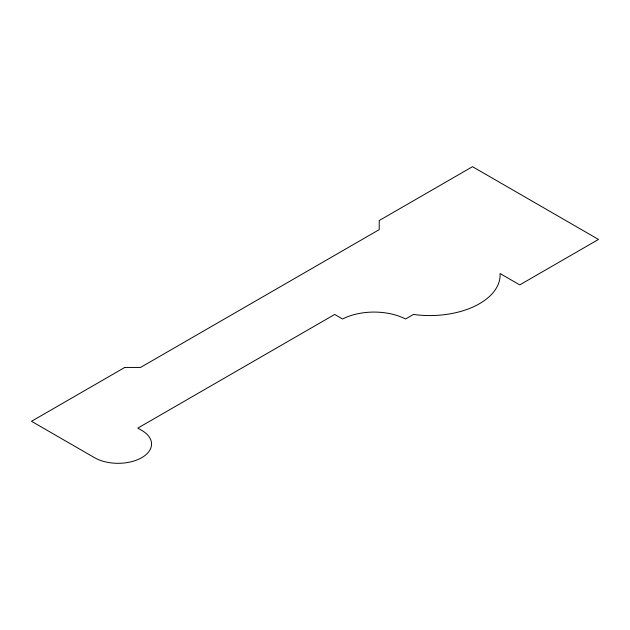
<?xml version="1.0" encoding="UTF-8"?>
<svg xmlns="http://www.w3.org/2000/svg" width="630" height="630" viewBox="0 0 630 630"><rect width="100%" height="100%" fill="white"/><g stroke="black" fill="none" stroke-linecap="round" stroke-linejoin="round"><path stroke-width="0.94" d="M124.779 367.44L31.5 421.297L94.5 457.663A33.414 19.286 0 0 0 141.75 457.663A33.414 19.286 0 0 0 141.75 430.384L137.812 428.116L334.688 314.449L342.562 318.993A47.415 27.373 0 0 1 405.562 318.993L413.438 314.449A70.292 40.58 0 0 0 500.062 273.53L519.75 284.894L598.5 239.431L472.5 166.682L379.221 220.539L379.221 229.635L140.529 367.44L124.779 367.44"/></g></svg>
